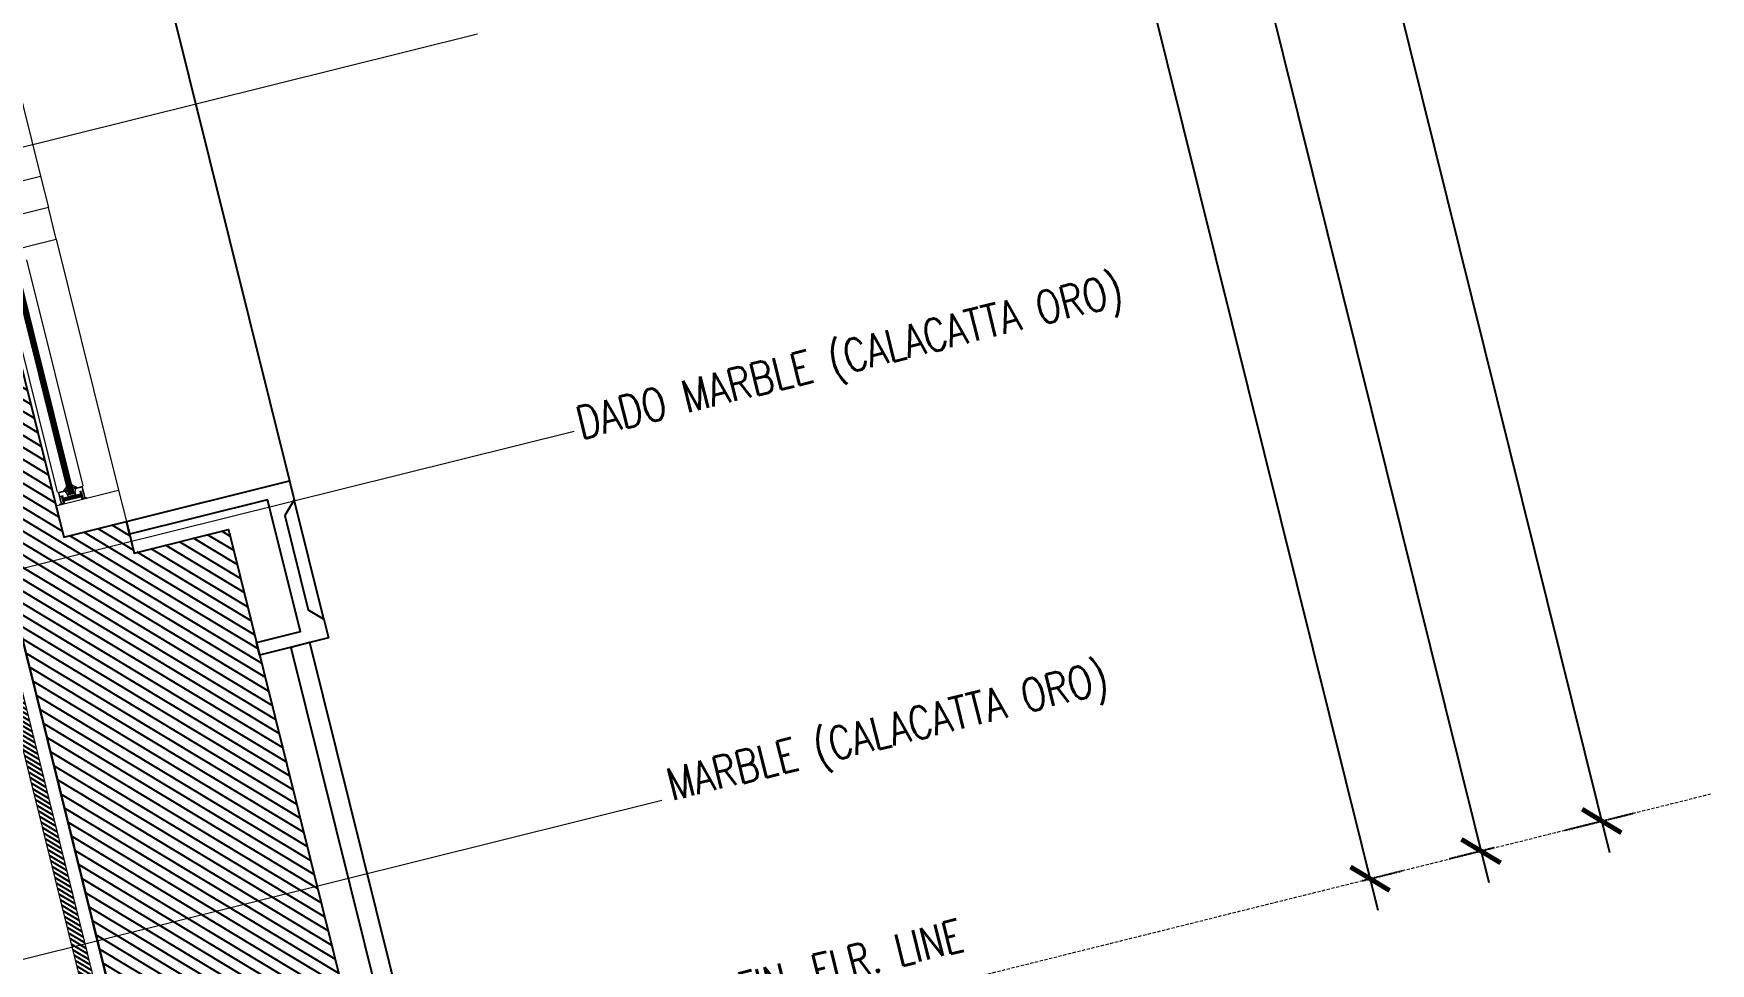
# Model space of a CAD drawing. Header units: inches. Extents: x 252212 to 296477, y 417293 to 492071.
# Drawn here: x 270642 to 273235, y 473012 to 474449 of the extents above; entities that cross this region are included whole.
import ezdxf

# ---------------------------------------------------------------- set-up
doc = ezdxf.new("R2010")
doc.units = ezdxf.units.IN
doc.header["$MEASUREMENT"] = 0
for name, pattern in [('DASHED', [0.75, 0.5, -0.25]), ('HIDDEN', [0.375, 0.25, -0.125]), ('HIDDEN2', [0.1875, 0.125, -0.0625])]:
    doc.linetypes.add(name, pattern=pattern)
for name, color, linetype in [('8', 8, 'Continuous'), ('A-DIM', 9, 'Continuous'), ('A-Hidden', 8, 'HIDDEN'), ('Layer1', 1, 'Continuous'), ('Layer3', 7, 'Continuous'), ('Layer7', 8, 'Continuous')]:
    doc.layers.add(name, color=color, linetype=linetype)
for name, color, linetype, lineweight in [('A-FLOR-SLAB', 5, 'Continuous', 40), ('A-GLAZ', 134, 'Continuous', 18), ('A-RNDR-ALUM', 1, 'Continuous', 9), ('A-RNDR-PT36', 253, 'Continuous', 20), ('ID-NOTES', 3, 'Continuous', 0)]:
    doc.layers.add(name, color=color, linetype=linetype, lineweight=lineweight)
doc.styles.add('grid_250', font='romans.shx', dxfattribs={"width": 0.75, "height": 0.75})
doc.styles.add('ID-ROMANS', font='romans.shx', dxfattribs={"width": 0.8})
doc.styles.add('ZZ-Dim All', font='romans.shx', dxfattribs={"width": 0.8})
doc.dimstyles.new('DIM 0200', dxfattribs={"dimscale": 200, "dimtxt": 1, "dimasz": 0.8, "dimexe": 0.5, "dimexo": 1, "dimgap": 0.4, "dimtad": 1, "dimdec": 0, "dimrnd": 10, "dimdsep": 46, "dimtxsty": 'ZZ-Dim All', "dimblk1": 'ARCHTICK', "dimblk2": 'ARCHTICK', "dimsah": 1, "dimcen": 1, "dimdle": 0.5, "dimclrd": 256, "dimclre": 256, "dimclrt": 256, "dimadec": 0, "dimazin": 2, "dimtfac": 1, "dimtdec": 0, "dimtix": 1, "dimtmove": 2, "dimatfit": 2, "dimfxl": 1, "dimfxlon": 1, "dimtolj": 1, "dimtzin": 0, "dimlwd": -1, "dimlwe": -1, "dimarcsym": 0})
doc.dimstyles.new('DIM-100', dxfattribs={"dimscale": 50, "dimtxt": 1.25, "dimasz": 1, "dimexe": 1, "dimexo": 1, "dimgap": 0.6, "dimtad": 1, "dimdec": 0, "dimrnd": 5, "dimdsep": 46, "dimtxsty": 'ZZ-Dim All', "dimblk1": 'ARCHTICK', "dimblk2": 'ARCHTICK', "dimsah": 1, "dimcen": 1, "dimdle": 1, "dimclrd": 256, "dimclre": 8, "dimclrt": 256, "dimazin": 2, "dimtfac": 1, "dimtdec": 0, "dimtix": 1, "dimtmove": 2, "dimatfit": 2, "dimfxl": 0.1, "dimtolj": 1, "dimtzin": 0, "dimlwd": -1, "dimlwe": -1, "dimarcsym": 0})

# ---------------------------------------------------------------- blocks, each defined once
blk = doc.blocks.new('GLAZ-4')
at = {"layer": 'A-GLAZ'}
for p, q in [((-26.3, 61.6, 0), (-26.3, 441.5, 0)), ((-24.9, 61.6, 0), (-24.9, 441.5, 0)), ((-23.6, 61.6, 0), (-23.6, 441.5, 0)), ((-22.3, 61.6, 0), (-22.3, 441.5, 0)), ((-20.9, 61.6, 0), (-20.9, 441.5, 0)), ((-19.6, 61.6, 0), (-19.6, 441.5, 0)), ((-18.3, 61.6, 0), (-18.3, 441.5, 0))]:
    blk.add_line(p, q, dxfattribs=at)
at = {"layer": 'A-RNDR-ALUM'}
for p, q in [((50, 1775, 0), (50, 550, 0)), ((-50, 450, 0), (-50, 50, 0)), ((50, 450, 0), (50, 50, 0)), ((-38.2, 60.7, 0), (-37.5, 60.7, 0)), ((-38.2, 60.7, 0), (-38.2, 52.6, 0)), ((-38.2, 60.7, 0), (-37.5, 60.7, 0)), ((-38.2, 60.7, 0), (-38.2, 52.6, 0)), ((-38.2, 52.6, 0), (-37.5, 52.6, 0)), ((-38.2, 52.6, 0), (-37.5, 52.6, 0)), ((-37.5, 60.7, 0), (-37.5, 52.6, 0)), ((-37.5, 60.7, 0), (-37.5, 52.6, 0)), ((-37.5, 59, 0), (-7.1, 59, 0)), ((-37.5, 59, 0), (-7.1, 59, 0)), ((-37.5, 57.8, 0), (-7.1, 57.8, 0)), ((-37.5, 57.8, 0), (-7.1, 57.8, 0)), ((-37.5, 56.6, 0), (-7.1, 56.6, 0)), ((-37.5, 56.6, 0), (-7.1, 56.6, 0)), ((-37.5, 55.5, 0), (-7.1, 55.5, 0)), ((-37.5, 55.5, 0), (-7.1, 55.5, 0)), ((-37.5, 54.3, 0), (-7.1, 54.3, 0)), ((-37.5, 54.3, 0), (-7.1, 54.3, 0)), ((-36, 60.7, 0), (-35.3, 60.7, 0)), ((-36, 60.7, 0), (-35.3, 60.7, 0)), ((-36, 52.6, 0), (-35.3, 52.6, 0)), ((-36, 52.6, 0), (-35.3, 52.6, 0)), ((-6.4, 60.7, 0), (-7.1, 60.7, 0)), ((-7.1, 60.7, 0), (-7.1, 52.6, 0)), ((-6.4, 60.7, 0), (-7.1, 60.7, 0)), ((-7.1, 60.7, 0), (-7.1, 52.6, 0)), ((-6.4, 52.6, 0), (-7.1, 52.6, 0)), ((-6.4, 52.6, 0), (-7.1, 52.6, 0)), ((-6.4, 60.7, 0), (-6.4, 52.6, 0)), ((-6.4, 60.7, 0), (-6.4, 52.6, 0))]:
    blk.add_line(p, q, dxfattribs=at)
at = {"layer": 'A-RNDR-ALUM', "elevation": 0}
for points in [[(-50, 550), (50, 550), (50, 500), (-50, 500)], [(-50, 450), (50, 450), (50, 500), (-50, 500)], [(-50, 50), (50, 50), (50, 0), (-50, 0)]]:
    blk.add_lwpolyline(points, close=True, dxfattribs=at)
blk.add_lwpolyline([(-14, 67.6), (-15.6, 67.6), (-15.6, 70.6, 0.015553), (-14.8, 70), (-11.6, 70, -0.104304), (-18.3, 76.1), (-18.3, 73.6, 0.016036), (-17.6, 72.8), (-17.6, 71.6), (-18.3, 70.9), (-18.3, 68.1), (-17.6, 68.7), (-17.6, 66.4), (-18.3, 65.7), (-18.3, 62.9), (-17.6, 63.5), (-17.6, 62.2, -0.414214), (-18.3, 61.6), (-26.3, 61.6, -0.414214), (-26.9, 62.2), (-26.9, 63.5), (-26.3, 62.9), (-26.3, 65.7), (-26.9, 66.4), (-26.9, 68.7), (-26.3, 68.1), (-26.3, 70.9), (-26.9, 71.6), (-26.9, 72.8, 0.016036), (-26.3, 73.6), (-26.3, 76.1, -0.104304), (-33, 70), (-29.8, 70, 0.015553), (-28.9, 70.6), (-28.9, 67.6), (-30.6, 67.6, -0.021646), (-28.9, 64.1), (-28.9, 62.2, 0.414214), (-26.3, 59.6), (-18.3, 59.6, 0.414214), (-15.6, 62.2), (-15.6, 64.1, -0.021646)], format="xyb", close=True, dxfattribs=at)
at = {"layer": 'A-RNDR-ALUM', "const_width": 0.928, "elevation": 0}
for points in [[(-0.7, 51.4, -0.414214), (-0.2, 51)], [(-0.7, 51.4, -0.414214), (-0.2, 51)], [(-43.7, 51.4, 0.414214), (-44.2, 50.9)], [(-43.7, 51.4, 0.414214), (-44.2, 50.9)]]:
    blk.add_lwpolyline(points, format="xyb", dxfattribs=at)
at = {"layer": 'A-RNDR-ALUM'}
for points in [[(-40.6, 68.8, 0), (-40.6, 70, 0), (-29.9, 68.8, 0), (-29.9, 70, 0)], [(-40.6, 68.8, 0), (-40.6, 70, 0), (-29.9, 68.8, 0), (-29.9, 70, 0)], [(-40.6, 67.6, 0), (-40.6, 68.8, 0), (-29.9, 67.6, 0), (-29.9, 68.8, 0)], [(-40.6, 67.6, 0), (-40.6, 68.8, 0), (-29.9, 67.6, 0), (-29.9, 68.8, 0)], [(-39.8, 63.3, 0), (-39.8, 61.5, 0), (-35, 63.3, 0), (-36.9, 61.5, 0)], [(-39.8, 63.3, 0), (-39.8, 61.5, 0), (-35, 63.3, 0), (-36.9, 61.5, 0)], [(-36.9, 59.3, 0), (-35, 59.3, 0), (-36.9, 61.5, 0), (-35, 63.3, 0)], [(-36.9, 59.3, 0), (-35, 59.3, 0), (-36.9, 61.5, 0), (-35, 63.3, 0)], [(-36.9, 54, 0), (-35, 54, 0), (-36.9, 51.9, 0), (-35, 50, 0)], [(-36.9, 54, 0), (-35, 54, 0), (-36.9, 51.9, 0), (-35, 50, 0)], [(-4.3, 68.8, 0), (-4.3, 70, 0), (-15.1, 68.8, 0), (-15.1, 70, 0)], [(-4.3, 68.8, 0), (-4.3, 70, 0), (-15.1, 68.8, 0), (-15.1, 70, 0)], [(-4.3, 67.6, 0), (-4.3, 68.8, 0), (-15.1, 67.6, 0), (-15.1, 68.8, 0)], [(-4.3, 67.6, 0), (-4.3, 68.8, 0), (-15.1, 67.6, 0), (-15.1, 68.8, 0)], [(-4.6, 63.3, 0), (-4.6, 61.5, 0), (-9.4, 63.3, 0), (-7.5, 61.5, 0)], [(-7.5, 59.3, 0), (-9.4, 59.3, 0), (-7.5, 61.5, 0), (-9.4, 63.3, 0)], [(-4.6, 63.3, 0), (-4.6, 61.5, 0), (-9.4, 63.3, 0), (-7.5, 61.5, 0)], [(-7.5, 59.3, 0), (-9.4, 59.3, 0), (-7.5, 61.5, 0), (-9.4, 63.3, 0)], [(-7.5, 54, 0), (-9.4, 54, 0), (-7.5, 51.9, 0), (-9.4, 50, 0)], [(-7.5, 54, 0), (-9.4, 54, 0), (-7.5, 51.9, 0), (-9.4, 50, 0)], [(-44.6, 50, 0), (-44.6, 50.9, 0), (-42.2, 50, 0), (-43.7, 50.9, 0)], [(-44.6, 50, 0), (-44.6, 50.9, 0), (-42.2, 50, 0), (-43.7, 50.9, 0)], [(-42.2, 50, 0), (-43.7, 50.9, 0), (-42.2, 51.9, 0), (-43.7, 51.9, 0)], [(-42.2, 50, 0), (-43.7, 50.9, 0), (-42.2, 51.9, 0), (-43.7, 51.9, 0)], [(-36.9, 51.9, 0), (-35, 50, 0), (-39.8, 51.9, 0), (-39.8, 50, 0)], [(-36.9, 51.9, 0), (-35, 50, 0), (-39.8, 51.9, 0), (-39.8, 50, 0)], [(-7.5, 51.9, 0), (-9.4, 50, 0), (-4.6, 51.9, 0), (-4.6, 50, 0)], [(-7.5, 51.9, 0), (-9.4, 50, 0), (-4.6, 51.9, 0), (-4.6, 50, 0)], [(-2.2, 50, 0), (-0.7, 50.9, 0), (-2.2, 51.9, 0), (-0.7, 51.9, 0)], [(-2.2, 50, 0), (-0.7, 50.9, 0), (-2.2, 51.9, 0), (-0.7, 51.9, 0)], [(0.2, 50, 0), (0.2, 50.9, 0), (-2.2, 50, 0), (-0.7, 50.9, 0)], [(0.2, 50, 0), (0.2, 50.9, 0), (-2.2, 50, 0), (-0.7, 50.9, 0)]]:
    blk.add_solid(points, dxfattribs=at)
for points in [[(-42.2, 70, 0), (-39.8, 67.6, 0), (-42.2, 50, 0), (-39.8, 50, 0)], [(-42.2, 70, 0), (-39.8, 67.6, 0), (-40.1, 70, 0), (-40.1, 67.6, 0)], [(-42.2, 70, 0), (-39.8, 67.6, 0), (-42.2, 50, 0), (-39.8, 50, 0)], [(-42.2, 70, 0), (-39.8, 67.6, 0), (-40.1, 70, 0), (-40.1, 67.6, 0)], [(-4.6, 67.6, 0), (-2.2, 70, 0), (-4.6, 50, 0), (-2.2, 50, 0)], [(-2.2, 70, 0), (-4.6, 67.6, 0), (-4.3, 70, 0), (-4.3, 67.6, 0)], [(-4.6, 67.6, 0), (-2.2, 70, 0), (-4.6, 50, 0), (-2.2, 50, 0)], [(-2.2, 70, 0), (-4.6, 67.6, 0), (-4.3, 70, 0), (-4.3, 67.6, 0)]]:
    blk.add_trace(points, dxfattribs=at)
at = {"layer": 'A-RNDR-PT36'}
for p, q in [((-42.2, 70, 0), (-42.2, 430, 0)), ((-2.2, 430, 0), (-2.2, 70, 0))]:
    blk.add_line(p, q, dxfattribs=at)
blk = doc.blocks.new('GF-11_SEC B')
at = {"layer": 'Layer7'}
h = blk.add_hatch(dxfattribs=at)
h.set_pattern_fill('ANSI31,_O', color=8, scale=5)
h.set_pattern_definition([(45, (-114263.253, 66663.318), (-11.2253202, 11.2253202), [])])
h.paths.add_polyline_path([(18422.8, 1778.2), (18072.8, 1778.2), (18072.8, 978.2), (18222.8, 978.2), (18222.8, 928.2), (18322.8, 928.2), (18322.8, 428.2), (18422.8, 428.2)])
h.paths.add_polyline_path([(18422.8, -871.8), (18322.8, -871.8), (18322.8, -1371.8), (18222.8, -1371.8), (18222.8, -1421.8), (18072.8, -1421.8), (18072.8, -2471.8), (18422.8, -2471.8)])
at = {"layer": 'Layer1'}
for p, q in [((17962.8, 928.2, 0), (17962.8, -1371.8, 0)), ((18422.8, -851.8), (18422.8, -2371.8)), ((17962.8, -1591.8, 0), (17962.8, -1401.8, 0))]:
    blk.add_line(p, q, dxfattribs=at)
for points in [[(17962.8, -1621.8), (18072.8, -1621.8), (18072.8, -1601.8), (18002.8, -1601.8), (18002.8, -1391.8), (18222.8, -1391.8), (18222.8, -1371.8), (17962.8, -1371.8), (17962.8, -1401.8), (17982.8, -1421.8), (17982.8, -1571.8), (17962.8, -1591.8)], [(17992.8, -1621.8), (18022.8, -1621.8), (18022.8, -2471.8), (17992.8, -2471.8)]]:
    blk.add_lwpolyline(points, close=True, dxfattribs=at)
at = {"layer": 'Layer3', "elevation": 0}
blk.add_lwpolyline([(18422.8, -871.8), (18322.8, -871.8), (18322.8, -1371.8), (18222.8, -1371.8), (18222.8, -1421.8), (18072.8, -1421.8), (18072.8, -2471.8), (18422.8, -2471.8), (18422.8, -871.8)], dxfattribs=at)
at = {"layer": 'A-FLOR-SLAB', "xscale": -1}
blk.add_blockref('GLAZ-4', (18272.8, -1371.8, 0), dxfattribs=at)
blk = doc.blocks.new('_ARCHTICK')
at = {"color": 0, "linetype": 'ByBlock', "const_width": 0.15}
blk.add_lwpolyline([(-0.5, -0.5), (0.5, 0.5)], dxfattribs=at)
blk = doc.blocks.new('*D82')
at = {"layer": 'A-DIM', "transparency": 16777216}
blk.add_line((272039.5, 476566), (272892.5, 473137.5), dxfattribs=at)
at = {"layer": 'A-DIM', "color": 8, "linetype": 'HIDDEN2', "transparency": 16777216}
blk.add_line((272900.5, 473191), (272831.9, 473173.9), dxfattribs=at)
at = {"layer": 'Defpoints', "color": 0, "transparency": 16777216}
for p in [(272051.5, 476517.5, 0), (272880.4, 473186), (272949, 473203.1, 0)]:
    blk.add_point(p, dxfattribs=at)
at = {"layer": 'A-DIM', "transparency": 16777216, "xscale": 49.99999999999999, "yscale": 49.99999999999999, "zscale": 49.99999999999999}
for p, rotation in [((272051.5, 476517.5), 103.9714232829857), ((272880.4, 473186), 283.9714232829857)]:
    blk.add_blockref('_ARCHTICK', p, dxfattribs=dict(at, rotation=rotation))
at = {"layer": 'A-DIM', "color": 3, "transparency": 16777216, "insert": (272412.6, 474838.4), "char_height": 50, "attachment_point": 5, "rotation": 103.9714, "style": 'ZZ-Dim All'}
blk.add_mtext('\\A1;3435', dxfattribs=at)
blk = doc.blocks.new('*D83')
at = {"layer": 'A-DIM', "transparency": 16777216}
blk.add_line((272053.2, 477308.2), (273079.3, 473183.9), dxfattribs=at)
at = {"layer": 'A-DIM', "color": 8, "linetype": 'HIDDEN2', "transparency": 16777216}
for p, q in [((272031.4, 477251.3), (272113.8, 477271.8)), ((273010.2, 473218.3), (273115.8, 473244.5))]:
    blk.add_line(p, q, dxfattribs=at)
at = {"layer": 'Defpoints', "color": 0, "transparency": 16777216}
for p in [(271982.9, 477239.2, 0), (273067.2, 473232.5), (272961.7, 473206.2, 0)]:
    blk.add_point(p, dxfattribs=at)
at = {"layer": 'A-DIM', "transparency": 16777216, "xscale": 49.99999999999999, "yscale": 49.99999999999999, "zscale": 49.99999999999999}
for p, rotation in [((272065.3, 477259.7), 103.9714232829857), ((273067.2, 473232.5), 283.9714232829857)]:
    blk.add_blockref('_ARCHTICK', p, dxfattribs=dict(at, rotation=rotation))
at = {"layer": 'A-DIM', "color": 3, "transparency": 16777216, "insert": (272512.9, 475232.8), "char_height": 50, "attachment_point": 5, "rotation": 103.9714, "style": 'ZZ-Dim All'}
blk.add_mtext('\\A1;4150', dxfattribs=at)
blk = doc.blocks.new('*D85')
at = {"layer": 'A-DIM', "transparency": 16777216}
blk.add_line((271972.4, 476103.1), (272720.9, 473094.8), dxfattribs=at)
at = {"layer": 'A-DIM', "color": 8, "linetype": 'HIDDEN2', "transparency": 16777216}
for p, q in [((272026.2, 476064.9), (271936, 476042.5)), ((272696.4, 473140.2), (272757.4, 473155.4))]:
    blk.add_line(p, q, dxfattribs=at)
at = {"layer": 'Defpoints', "color": 0, "transparency": 16777216}
for p in [(272074.7, 476077), (272708.8, 473143.3), (272647.8, 473128.1, 0)]:
    blk.add_point(p, dxfattribs=at)
at = {"layer": 'A-DIM', "transparency": 16777216, "xscale": 49.99999999999999, "yscale": 49.99999999999999, "zscale": 49.99999999999999}
for p, rotation in [((271984.5, 476054.5), 103.9714232829857), ((272708.8, 473143.3), 283.9714232829857)]:
    blk.add_blockref('_ARCHTICK', p, dxfattribs=dict(at, rotation=rotation))
at = {"layer": 'A-DIM', "color": 3, "transparency": 16777216, "insert": (272293.3, 474585.6), "char_height": 50, "attachment_point": 5, "rotation": 103.9714, "style": 'ZZ-Dim All'}
blk.add_mtext('\\A1;3000', dxfattribs=at)

msp = doc.modelspace()

# ---------------------------------------------------------------- hatches: boundary and pattern name
at = {"layer": 'Layer7'}
h = msp.add_hatch(dxfattribs=at)
h.set_pattern_fill('ANSI31', color=256, scale=50, angle=13.9714, style=0)
h.set_pattern_definition([(148.971423, (302406.996, 482976.272), (3.2216596, 5.3556895), [])])
h.paths.add_polyline_path([(270813.2, 472671.7), (270793.8, 472666.9), (270045.4, 475675.1), (270064.8, 475680)])

# ---------------------------------------------------------------- linework, layer by layer
at = {"layer": '8', "color": 6, "lineweight": 0, "ltscale": 5, "elevation": 0}
msp.add_lwpolyline([(270813.2, 472671.7), (270793.8, 472666.9), (270045.4, 475675.1), (270064.8, 475680)], close=True, dxfattribs=at)
at = {"layer": 'A-Hidden', "linetype": 'DASHED', "lineweight": 0, "ltscale": 10}
msp.add_line((266586.4, 471620.1, 0), (273235.3, 473274.3, 0), dxfattribs=at)

# ---------------------------------------------------------------- block references
at = {"xscale": -1, "rotation": 13.97142328298426}
msp.add_blockref('GF-11_SEC B', (288137.8, 479426.1, 0), dxfattribs=at)

# ---------------------------------------------------------------- texts
at = {"layer": 'ID-NOTES', "style": 'grid_250', "width": 0.75}
msp.add_text('FIN. FLR. LINE', height=50, rotation=13.9714, dxfattribs=at).set_placement((271737.6, 472946.7, 912.8))
at = {"layer": 'ID-NOTES', "char_height": 50, "width": 1075.058, "attachment_point": 1, "rotation": 13.9714, "style": 'ID-ROMANS'}
for s, insert in [('DADO MARBLE (CALACATTA ORO)', (271476.6, 473870.7, 0)), ('MARBLE (CALACATTA ORO)', (271616.7, 473312, 0))]:
    msp.add_mtext(s, dxfattribs=dict(at, insert=insert))

# ---------------------------------------------------------------- dimensions: what is measured, and where the dimension line sits
at = {"layer": 'A-DIM'}
for base, p1, p2, picture, middle in [((273067.2, 473232.5, 0), (271982.9, 477239.2, 0), (272961.7, 473206.2, 0), '*D83', (272512.9, 475232.8, 0)), ((272880.4, 473186, 0), (272051.5, 476517.5, 0), (272949, 473203.1, 0), '*D82', (272412.6, 474838.4, 0)), ((272708.8, 473143.3, 0), (272074.7, 476077, 0), (272647.8, 473128.1, 0), '*D85', (272293.3, 474585.6, 0))]:
    dim = msp.add_linear_dim(base=base, p1=p1, p2=p2, angle=103.9714, dimstyle='DIM-100', override={"dimtxt": 1, "dimclrt": 3}, dxfattribs=at)
    dim.commit()
    dim.dimension.update_dxf_attribs({"geometry": picture, "text_midpoint": middle})

# ---------------------------------------------------------------- leaders
at = {"layer": 'ID-NOTES'}
for points in [[(269153.2, 473843.2, 0), (270334.7, 474202, 0), (271328.4, 474449.2, 0)], [(270465.9, 473450.9, 0), (270529.8, 473599.4, 0), (271477.7, 473835.2, 0)], [(270506.5, 473054.8, 0), (270619.5, 473017.5, 0), (271613.2, 473264.7, 0)]]:
    msp.add_leader(points, dimstyle='DIM 0200', override={"dimasz": 0.2, "dimtad": 0, "dimclrd": 8}, dxfattribs=at)

doc.saveas('drawing.dxf')
